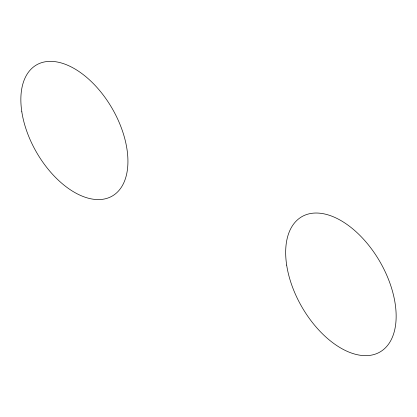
<?xml version="1.0" encoding="UTF-8"?>
<svg xmlns="http://www.w3.org/2000/svg" width="417" height="417" viewBox="0 0 417 417"><rect width="100%" height="100%" fill="white"/><g stroke="black" fill="none" stroke-linecap="round" stroke-linejoin="round"><path stroke-width="0.63" d="M21.82 111.813A75.717 43.717 60 0 0 109.452 197.434A75.717 43.717 60 0 0 91.902 82.154A75.717 43.717 60 0 0 21.82 111.813M286.667 265.097A78.12 45.104 60 0 0 377.083 353.434A78.12 45.104 60 0 0 358.98 234.495A78.12 45.104 60 0 0 286.667 265.097"/></g></svg>
